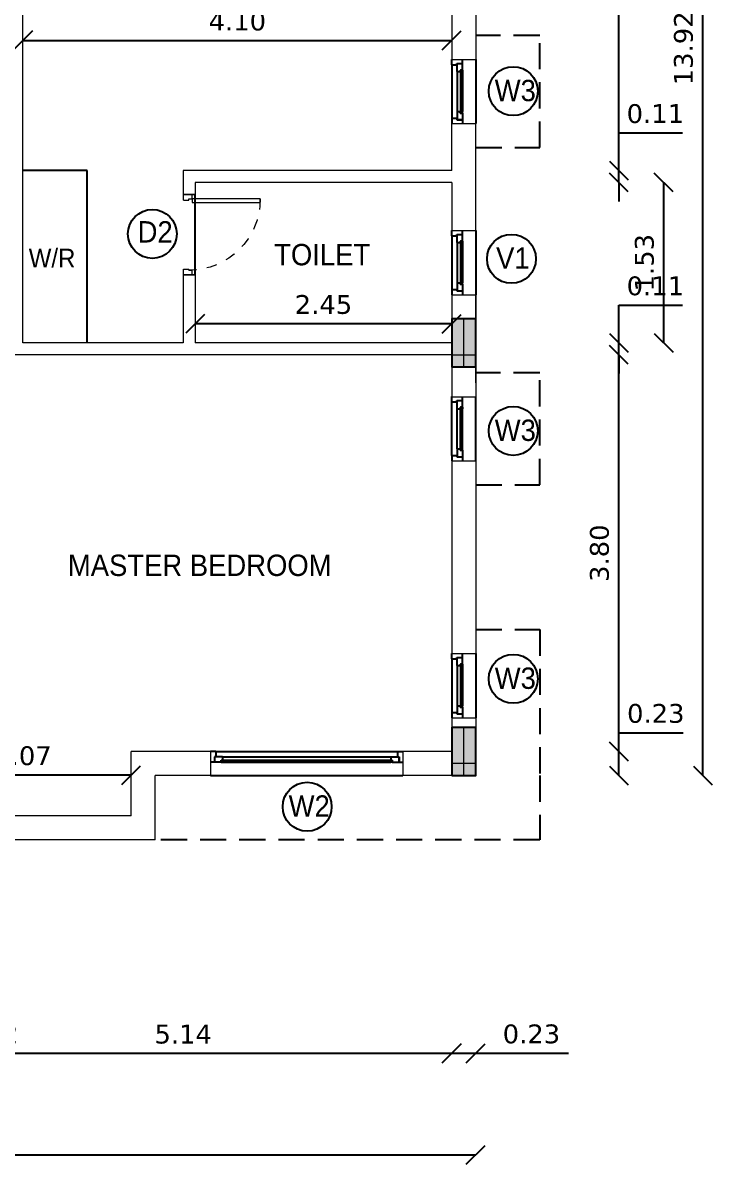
# Model space of a CAD drawing. Header units: metres. Extents: x 927 to 1109, y 805 to 891.
# Drawn here: x 1051.95 to 1058.54, y 822.79 to 833.71 of the extents above; entities that cross this region are included whole.
import ezdxf
from ezdxf.enums import TextEntityAlignment as Align

# ---------------------------------------------------------------- set-up
doc = ezdxf.new("R2010")
doc.units = ezdxf.units.M
doc.header["$MEASUREMENT"] = 0
doc.header["$PDMODE"] = 2
doc.header["$PDSIZE"] = 50
doc.linetypes.add('HIDDEN', pattern=[0.375, 0.25, -0.125])
doc.layers.get('0').update_dxf_attribs({"lineweight": 0})
doc.layers.get('Defpoints').update_dxf_attribs({"lineweight": 0})
for name, color, linetype in [('ABOVE', 250, 'HIDDEN'), ('col hat', 254, 'Continuous'), ('COLUMN', 2, 'Continuous'), ('F.COL', 5, 'Continuous'), ('LEVEL', 40, 'Continuous'), ('RAILING', 251, 'Continuous'), ('ROOM TEXT SCH', 7, 'Continuous'), ('WIN TEXT', 7, 'Continuous'), ('window', 252, 'Continuous')]:
    doc.layers.add(name, color=color, linetype=linetype)
for name, color, linetype, lineweight in [('DOOR', 8, 'Continuous', 0), ('ED', 30, 'Continuous', 0), ('wall', 7, 'Continuous', 0)]:
    doc.layers.add(name, color=color, linetype=linetype, lineweight=lineweight)
doc.styles.get("Standard").update_dxf_attribs({"font": 'verdana.ttf', "height": 0.18})
doc.styles.add('USA TEXT', font='GOTHIC.TTF', dxfattribs={"width": 0.8})
doc.dimstyles.new('ED', dxfattribs={"dimscale": 0, "dimtxt": 0.18, "dimasz": 0.18, "dimexe": 0, "dimexo": 0, "dimgap": 0.09, "dimtad": 1, "dimtoh": 1, "dimzin": 3, "dimdsep": 46, "dimtxsty": 'Standard', "dimblk": 'OBLIQUE', "dimcen": 0.09, "dimse1": 1, "dimse2": 1, "dimclrd": 251, "dimclrt": 30, "dimadec": 0, "dimazin": 0, "dimtfac": 1, "dimtmove": 0, "dimatfit": 3, "dimldrblk": 'ARCHTICK', "dimfxl": 1, "dimtolj": 1, "dimtzin": 0, "dimarcsym": 0})

# ---------------------------------------------------------------- blocks, each defined once
blk = doc.blocks.new('VEN')
at = {"layer": 'window', "color": 252}
for p, q in [((-4, 10.53), (-4, 12)), ((-1.97, 10.53), (-4, 10.53)), ((-2, 10.5), (-4, 10.5)), ((-4, 8.02), (-4, 10.5)), ((-2, 7.5), (-2, 10.5)), ((-1.97, 10), (-1.97, 10.53)), ((0, 10), (-1.97, 10)), ((0, 10), (0, 12)), ((0, 10), (0, -10)), ((-3.23, 8.02), (-4, 8.02)), ((-3.5, 8), (-4, 8)), ((-4, 8), (-4, 7.5)), ((-3.5, 7.5), (-4, 7.5)), ((-3.5, 7.5), (-3.5, 8)), ((-3.23, 8.02), (-3.23, 7.5)), ((-2, 7.5), (-3.23, 7.5)), ((-3.5, -7.5), (-4, -7.5)), ((-4, -8), (-4, -7.5)), ((-3.5, -8), (-4, -8)), ((-4, -8.02), (-4, -10.5)), ((-3.23, -8.02), (-4, -8.02)), ((-3.5, -7.5), (-3.5, -8)), ((-3.49, -8), (-3.25, -8)), ((-2, -7.5), (-3.23, -7.5)), ((-3.23, -8.02), (-3.23, -7.5)), ((-2, -7.5), (-2, -10.5)), ((-2, -10.5), (-4, -10.5)), ((-4, -10.53), (-4, -12)), ((-1.97, -10.53), (-4, -10.53)), ((0, -10), (-1.97, -10)), ((-1.97, -10), (-1.97, -10.53)), ((0, -10), (0, -12))]:
    blk.add_line(p, q, dxfattribs=at)
at = {"layer": 'window', "color": 250}
for p, q in [((-4, 7.5), (-4, -7.5)), ((-2, 7.5), (-2, -7.5))]:
    blk.add_line(p, q, dxfattribs=at)
at = {"layer": 'window', "color": 4}
for p, q in [((-3.49, 8), (-3.49, -8)), ((-3.49, 8), (-3.25, 8)), ((-3.25, 8), (-3.25, -8))]:
    blk.add_line(p, q, dxfattribs=at)
blk = doc.blocks.new('door 3')
at = {"layer": 'DOOR', "color": 252}
for p, q in [((0, 36), (0, 33.54)), ((4, 36), (4, 34.04)), ((0, 33.54), (2.5, 33.54)), ((2.5, 34.04), (4, 34.04)), ((2.5, 34.04), (2.5, 33.54)), ((0, 2.5), (0, 0)), ((0, 2.5), (2.5, 2.5)), ((2.5, 2.5), (2.5, 2)), ((2.5, 2), (4, 2)), ((4, 2), (4, 0))]:
    blk.add_line(p, q, dxfattribs=at)
at = {"layer": 'DOOR'}
blk.add_lwpolyline([(34.54, 2), (4, 2), (4, 3.5), (34.54, 3.5)], close=True, dxfattribs=at)
at = {"layer": 'DOOR', "color": 233, "linetype": 'HIDDEN'}
blk.add_arc((2.5, 2), 32.03, 0, 90, dxfattribs=at)
blk = doc.blocks.new('A$C2E3D07F4')
at = {"layer": 'col hat'}
h = blk.add_hatch(color=256, dxfattribs=at)
h.paths.add_polyline_path([(-4.5, 0), (-9, 0), (-9, -4.5), (-4.5, -4.5)])
h.paths.add_polyline_path([(-4.5, -4.5), (0, -4.5), (0, 0), (-4.5, 0)])
h.paths.add_polyline_path([(-4.5, -18), (0, -18), (0, -4.5), (-4.5, -4.5)])
h.paths.add_polyline_path([(-4.5, -4.5), (-9, -4.5), (-9, -18), (-4.5, -18)])
at = {"layer": 'COLUMN', "linetype": 'ByBlock'}
blk.add_lwpolyline([(0, 0), (-9, 0), (-9, -18), (0, -18)], close=True, dxfattribs=at)
at = {"layer": 'Defpoints', "color": 1}
for p, q in [((-4.5, 0), (-4.5, -18)), ((-9, -4.5), (0, -4.5))]:
    blk.add_line(p, q, dxfattribs=at)
blk = doc.blocks.new('fc')
at = {"layer": 'F.COL'}
h = blk.add_hatch(color=256, dxfattribs=at)
h.paths.add_polyline_path([(-4.5, 9), (-18, 9), (-18, 4.5), (-4.5, 4.5)])
h.paths.add_polyline_path([(-4.5, 4.5), (-18, 4.5), (-18, 0), (-4.5, 0)])
h.paths.add_polyline_path([(0, 4.5), (-4.5, 4.5), (-4.5, 0), (0, 0)])
h.paths.add_polyline_path([(0, 9), (-4.5, 9), (-4.5, 4.5), (0, 4.5)])
at = {"layer": 'Defpoints', "color": 1}
for p, q in [((-4.5, 0), (-4.5, 9)), ((0, 4.5), (-18, 4.5))]:
    blk.add_line(p, q, dxfattribs=at)
at = {"layer": 'F.COL'}
blk.add_lwpolyline([(-18, 9), (-18, 0), (0, 0), (0, 9)], close=True, dxfattribs=at)
blk = doc.blocks.new('_Oblique')
at = {"color": 0, "linetype": 'ByBlock', "lineweight": -2}
blk.add_line((-0.5, -0.5), (0.5, 0.5), dxfattribs=at)
blk = doc.blocks.new('*D252')
at = {"layer": 'Defpoints', "color": 0, "transparency": 16777216}
for p in [(1050.8, 825.896), (1050.915, 825.896), (1050.915, 823.853)]:
    blk.add_point(p, dxfattribs=at)
at = {"layer": 'ED', "color": 251, "lineweight": -2, "transparency": 16777216}
for p, q in [((1050.8, 823.853), (1050.62, 823.853)), ((1050.8, 823.853), (1050.915, 823.853)), ((1050.915, 823.853), (1051.985, 823.853))]:
    blk.add_line(p, q, dxfattribs=at)
at = {"layer": 'ED', "color": 251, "lineweight": -2, "transparency": 16777216, "xscale": 0.18, "yscale": 0.18, "zscale": 0.18}
blk.add_blockref('_Oblique', (1050.8, 823.853), dxfattribs=at)
at = {"layer": 'ED', "color": 251, "lineweight": -2, "transparency": 16777216, "xscale": 0.18, "yscale": 0.18, "zscale": 0.18, "rotation": 180}
blk.add_blockref('_Oblique', (1050.915, 823.853), dxfattribs=at)
at = {"layer": 'ED', "color": 30, "transparency": 16777216, "insert": (1051.63, 824.037), "char_height": 0.18, "attachment_point": 5}
blk.add_mtext('\\A1;0.12', dxfattribs=at)
blk = doc.blocks.new('_ArchTick')
at = {"color": 0, "const_width": 0.15}
blk.add_lwpolyline([(-0.5, -0.5), (0.5, 0.5)], dxfattribs=at)
blk = doc.blocks.new('*D253')
at = {"layer": 'Defpoints', "color": 0, "transparency": 16777216}
for p in [(1056.052, 826.51), (1050.915, 825.896), (1056.052, 823.853)]:
    blk.add_point(p, dxfattribs=at)
at = {"layer": 'ED', "color": 251, "lineweight": -2, "transparency": 16777216}
blk.add_line((1050.915, 823.853), (1056.052, 823.853), dxfattribs=at)
at = {"layer": 'ED', "color": 251, "lineweight": -2, "transparency": 16777216, "xscale": 0.18, "yscale": 0.18, "zscale": 0.18, "rotation": 180}
blk.add_blockref('_Oblique', (1050.915, 823.853), dxfattribs=at)
at = {"layer": 'ED', "color": 251, "lineweight": -2, "transparency": 16777216, "xscale": 0.18, "yscale": 0.18, "zscale": 0.18}
blk.add_blockref('_Oblique', (1056.052, 823.853), dxfattribs=at)
at = {"layer": 'ED', "color": 30, "transparency": 16777216, "insert": (1053.483, 824.035), "char_height": 0.18, "attachment_point": 5}
blk.add_mtext('\\A1;5.14', dxfattribs=at)
blk = doc.blocks.new('*D254')
at = {"layer": 'Defpoints', "color": 0, "transparency": 16777216}
for p in [(1056.052, 826.51), (1056.282, 826.51), (1056.282, 823.853)]:
    blk.add_point(p, dxfattribs=at)
at = {"layer": 'ED', "color": 251, "lineweight": -2, "transparency": 16777216}
for p, q in [((1056.052, 823.853), (1056.282, 823.853)), ((1056.282, 823.853), (1057.169, 823.853))]:
    blk.add_line(p, q, dxfattribs=at)
at = {"layer": 'ED', "color": 251, "lineweight": -2, "transparency": 16777216, "xscale": 0.18, "yscale": 0.18, "zscale": 0.18, "rotation": 180}
blk.add_blockref('_Oblique', (1056.052, 823.853), dxfattribs=at)
at = {"layer": 'ED', "color": 251, "lineweight": -2, "transparency": 16777216, "xscale": 0.18, "yscale": 0.18, "zscale": 0.18}
blk.add_blockref('_Oblique', (1056.282, 823.853), dxfattribs=at)
at = {"layer": 'ED', "color": 30, "transparency": 16777216, "insert": (1056.815, 824.037), "char_height": 0.18, "attachment_point": 5}
blk.add_mtext('\\A1;0.23', dxfattribs=at)
blk = doc.blocks.new('*D257')
at = {"layer": 'Defpoints', "color": 0, "transparency": 16777216}
for p in [(1050.915, 826.74), (1052.985, 826.74), (1050.915, 826.514)]:
    blk.add_point(p, dxfattribs=at)
at = {"layer": 'ED', "color": 251, "lineweight": -2, "transparency": 16777216}
blk.add_line((1052.985, 826.514), (1050.915, 826.514), dxfattribs=at)
at = {"layer": 'ED', "color": 251, "lineweight": -2, "transparency": 16777216, "xscale": 0.18, "yscale": 0.18, "zscale": 0.18, "rotation": 180}
blk.add_blockref('_Oblique', (1050.915, 826.514), dxfattribs=at)
at = {"layer": 'ED', "color": 251, "lineweight": -2, "transparency": 16777216, "xscale": 0.18, "yscale": 0.18, "zscale": 0.18}
blk.add_blockref('_Oblique', (1052.985, 826.514), dxfattribs=at)
at = {"layer": 'ED', "color": 30, "transparency": 16777216, "insert": (1051.95, 826.698), "char_height": 0.18, "attachment_point": 5}
blk.add_mtext('\\A1;2.07', dxfattribs=at)
blk = doc.blocks.new('*D189')
at = {"layer": 'Defpoints', "color": 0, "transparency": 16777216}
for p in [(1031.25, 823.534), (1056.282, 823.534), (1056.282, 822.882)]:
    blk.add_point(p, dxfattribs=at)
at = {"layer": 'ED', "color": 251, "lineweight": -2, "transparency": 16777216}
blk.add_line((1031.25, 822.882), (1056.282, 822.882), dxfattribs=at)
at = {"layer": 'ED', "color": 251, "lineweight": -2, "transparency": 16777216, "xscale": 0.18, "yscale": 0.18, "zscale": 0.18, "rotation": 180}
blk.add_blockref('_Oblique', (1031.25, 822.882), dxfattribs=at)
at = {"layer": 'ED', "color": 251, "lineweight": -2, "transparency": 16777216, "xscale": 0.18, "yscale": 0.18, "zscale": 0.18}
blk.add_blockref('_Oblique', (1056.282, 822.882), dxfattribs=at)
at = {"layer": 'ED', "color": 30, "transparency": 16777216, "insert": (1043.766, 823.066), "char_height": 0.18, "attachment_point": 5}
blk.add_mtext('\\A1;25.03', dxfattribs=at)
blk = doc.blocks.new('*D263')
at = {"layer": 'Defpoints', "color": 0, "transparency": 16777216}
for p in [(1056.052, 826.74), (1057.651, 826.74), (1056.282, 826.51)]:
    blk.add_point(p, dxfattribs=at)
at = {"layer": 'ED', "color": 251, "lineweight": -2, "transparency": 16777216}
for p, q in [((1057.651, 826.74), (1057.651, 826.92)), ((1057.651, 826.92), (1058.268, 826.92)), ((1057.651, 826.51), (1057.651, 826.74))]:
    blk.add_line(p, q, dxfattribs=at)
at = {"layer": 'ED', "color": 251, "lineweight": -2, "transparency": 16777216, "xscale": 0.18, "yscale": 0.18, "zscale": 0.18}
for p, rotation in [((1057.651, 826.74), 90), ((1057.651, 826.51), 270)]:
    blk.add_blockref('_Oblique', p, dxfattribs=dict(at, rotation=rotation))
at = {"layer": 'ED', "color": 30, "transparency": 16777216, "insert": (1058.005, 827.103), "char_height": 0.18, "attachment_point": 5}
blk.add_mtext('\\A1;0.23', dxfattribs=at)
blk = doc.blocks.new('*D264')
at = {"layer": 'Defpoints', "color": 0, "transparency": 16777216}
for p in [(1056.052, 830.535), (1057.651, 830.535), (1056.052, 826.74)]:
    blk.add_point(p, dxfattribs=at)
at = {"layer": 'ED', "color": 251, "lineweight": -2, "transparency": 16777216}
blk.add_line((1057.651, 826.74), (1057.651, 830.535), dxfattribs=at)
at = {"layer": 'ED', "color": 251, "lineweight": -2, "transparency": 16777216, "xscale": 0.18, "yscale": 0.18, "zscale": 0.18}
for p, rotation in [((1057.651, 830.535), 90), ((1057.651, 826.74), 270)]:
    blk.add_blockref('_Oblique', p, dxfattribs=dict(at, rotation=rotation))
at = {"layer": 'ED', "color": 30, "transparency": 16777216, "insert": (1057.467, 828.637), "char_height": 0.18, "attachment_point": 5, "rotation": 90}
blk.add_mtext('\\A1;3.80', dxfattribs=at)
blk = doc.blocks.new('*D265')
at = {"layer": 'Defpoints', "color": 0, "transparency": 16777216}
for p in [(1056.052, 830.65), (1057.651, 830.65), (1056.052, 830.535)]:
    blk.add_point(p, dxfattribs=at)
at = {"layer": 'ED', "color": 251, "lineweight": -2, "transparency": 16777216}
for p, q in [((1057.651, 830.65), (1057.651, 831.01)), ((1057.651, 831.01), (1058.26, 831.01)), ((1057.651, 830.535), (1057.651, 830.65)), ((1057.651, 830.535), (1057.651, 830.355))]:
    blk.add_line(p, q, dxfattribs=at)
at = {"layer": 'ED', "color": 251, "lineweight": -2, "transparency": 16777216, "xscale": 0.18, "yscale": 0.18, "zscale": 0.18}
for p, rotation in [((1057.651, 830.65), 270), ((1057.651, 830.535), 90)]:
    blk.add_blockref('_Oblique', p, dxfattribs=dict(at, rotation=rotation))
at = {"layer": 'ED', "color": 30, "transparency": 16777216, "insert": (1058.001, 831.193), "char_height": 0.18, "attachment_point": 5}
blk.add_mtext('\\A1;0.11', dxfattribs=at)
blk = doc.blocks.new('*D266')
at = {"layer": 'Defpoints', "color": 0, "transparency": 16777216}
for p in [(1056.052, 832.183), (1058.081, 832.183), (1056.052, 830.65)]:
    blk.add_point(p, dxfattribs=at)
at = {"layer": 'ED', "color": 251, "lineweight": -2, "transparency": 16777216}
blk.add_line((1058.081, 830.65), (1058.081, 832.183), dxfattribs=at)
at = {"layer": 'ED', "color": 251, "lineweight": -2, "transparency": 16777216, "xscale": 0.18, "yscale": 0.18, "zscale": 0.18}
for p, rotation in [((1058.081, 832.183), 90), ((1058.081, 830.65), 270)]:
    blk.add_blockref('_Oblique', p, dxfattribs=dict(at, rotation=rotation))
at = {"layer": 'ED', "color": 30, "transparency": 16777216, "insert": (1057.897, 831.416), "char_height": 0.18, "attachment_point": 5, "rotation": 90}
blk.add_mtext('\\A1;1.53', dxfattribs=at)
blk = doc.blocks.new('*D267')
at = {"layer": 'Defpoints', "color": 0, "transparency": 16777216}
for p in [(1056.052, 832.298), (1057.651, 832.298), (1056.052, 832.183)]:
    blk.add_point(p, dxfattribs=at)
at = {"layer": 'ED', "color": 251, "lineweight": -2, "transparency": 16777216}
for p, q in [((1057.651, 832.298), (1057.651, 832.658)), ((1057.651, 832.658), (1058.26, 832.658)), ((1057.651, 832.183), (1057.651, 832.298)), ((1057.651, 832.183), (1057.651, 832.003))]:
    blk.add_line(p, q, dxfattribs=at)
at = {"layer": 'ED', "color": 251, "lineweight": -2, "transparency": 16777216, "xscale": 0.18, "yscale": 0.18, "zscale": 0.18}
for p, rotation in [((1057.651, 832.298), 270), ((1057.651, 832.183), 90)]:
    blk.add_blockref('_Oblique', p, dxfattribs=dict(at, rotation=rotation))
at = {"layer": 'ED', "color": 30, "transparency": 16777216, "insert": (1058.001, 832.841), "char_height": 0.18, "attachment_point": 5}
blk.add_mtext('\\A1;0.11', dxfattribs=at)
blk = doc.blocks.new('*D268')
at = {"layer": 'Defpoints', "color": 0, "transparency": 16777216}
for p in [(1056.052, 835.978), (1057.651, 835.978), (1056.052, 832.298)]:
    blk.add_point(p, dxfattribs=at)
at = {"layer": 'ED', "color": 251, "lineweight": -2, "transparency": 16777216}
blk.add_line((1057.651, 832.298), (1057.651, 835.978), dxfattribs=at)
at = {"layer": 'ED', "color": 251, "lineweight": -2, "transparency": 16777216, "xscale": 0.18, "yscale": 0.18, "zscale": 0.18}
for p, rotation in [((1057.651, 835.978), 90), ((1057.651, 832.298), 270)]:
    blk.add_blockref('_Oblique', p, dxfattribs=dict(at, rotation=rotation))
at = {"layer": 'ED', "color": 30, "transparency": 16777216, "insert": (1057.467, 834.138), "char_height": 0.18, "attachment_point": 5, "rotation": 90}
blk.add_mtext('\\A1;3.68', dxfattribs=at)
blk = doc.blocks.new('*D194')
at = {"layer": 'Defpoints', "color": 0, "transparency": 16777216}
for p in [(1057.651, 840.425), (1058.455, 840.425), (1057.651, 826.51)]:
    blk.add_point(p, dxfattribs=at)
at = {"layer": 'ED', "color": 251, "lineweight": -2, "transparency": 16777216}
blk.add_line((1058.455, 826.51), (1058.455, 840.425), dxfattribs=at)
at = {"layer": 'ED', "color": 251, "lineweight": -2, "transparency": 16777216, "xscale": 0.18, "yscale": 0.18, "zscale": 0.18}
for p, rotation in [((1058.455, 840.425), 90), ((1058.455, 826.51), 270)]:
    blk.add_blockref('_Oblique', p, dxfattribs=dict(at, rotation=rotation))
at = {"layer": 'ED', "color": 30, "transparency": 16777216, "insert": (1058.271, 833.467), "char_height": 0.18, "attachment_point": 5, "rotation": 90}
blk.add_mtext('\\A1;13.92', dxfattribs=at)
blk = doc.blocks.new('*D274')
at = {"layer": 'Defpoints', "color": 0, "transparency": 16777216}
for p in [(1053.598, 830.831), (1053.598, 830.65), (1056.052, 830.65)]:
    blk.add_point(p, dxfattribs=at)
at = {"layer": 'ED', "color": 251, "lineweight": -2, "transparency": 16777216}
blk.add_line((1056.052, 830.831), (1053.598, 830.831), dxfattribs=at)
at = {"layer": 'ED', "color": 251, "lineweight": -2, "transparency": 16777216, "xscale": 0.18, "yscale": 0.18, "zscale": 0.18, "rotation": 180}
blk.add_blockref('_Oblique', (1053.598, 830.831), dxfattribs=at)
at = {"layer": 'ED', "color": 251, "lineweight": -2, "transparency": 16777216, "xscale": 0.18, "yscale": 0.18, "zscale": 0.18}
blk.add_blockref('_Oblique', (1056.052, 830.831), dxfattribs=at)
at = {"layer": 'ED', "color": 30, "transparency": 16777216, "insert": (1054.825, 831.015), "char_height": 0.18, "attachment_point": 5}
blk.add_mtext('\\A1;2.45', dxfattribs=at)
blk = doc.blocks.new('*D276')
at = {"layer": 'Defpoints', "color": 0, "transparency": 16777216}
for p in [(1056.052, 833.543), (1051.95, 833.034), (1056.052, 833.053)]:
    blk.add_point(p, dxfattribs=at)
at = {"layer": 'ED', "color": 251, "lineweight": -2, "transparency": 16777216}
blk.add_line((1051.95, 833.543), (1056.052, 833.543), dxfattribs=at)
at = {"layer": 'ED', "color": 251, "lineweight": -2, "transparency": 16777216, "xscale": 0.18, "yscale": 0.18, "zscale": 0.18, "rotation": 180}
blk.add_blockref('_Oblique', (1051.95, 833.543), dxfattribs=at)
at = {"layer": 'ED', "color": 251, "lineweight": -2, "transparency": 16777216, "xscale": 0.18, "yscale": 0.18, "zscale": 0.18}
blk.add_blockref('_Oblique', (1056.052, 833.543), dxfattribs=at)
at = {"layer": 'ED', "color": 30, "transparency": 16777216, "insert": (1054.001, 833.726), "char_height": 0.18, "attachment_point": 5}
blk.add_mtext('\\A1;4.10', dxfattribs=at)

msp = doc.modelspace()

# ---------------------------------------------------------------- linework, layer by layer
at = {"layer": 'ABOVE'}
for points in [[(1056.282, 832.517), (1056.895, 832.517), (1056.895, 833.59), (1056.282, 833.59)], [(1056.282, 829.291), (1056.895, 829.291), (1056.895, 830.364), (1056.282, 830.364)], [(1056.282, 827.906), (1056.895, 827.906), (1056.895, 826.51), (1056.895, 825.896), (1053.215, 825.896)]]:
    msp.add_lwpolyline(points, dxfattribs=at)
at = {"layer": 'LEVEL', "color": 56}
msp.add_line((1053.598, 831.301), (1053.598, 832.068), dxfattribs=at)
at = {"layer": 'RAILING'}
for p, q in [((1052.563, 832.298), (1051.95, 832.298)), ((1052.563, 830.65), (1052.563, 832.298))]:
    msp.add_line(p, q, dxfattribs=at)
at = {"layer": 'wall', "color": 1}
for p, q in [((1056.052, 835.031), (1056.052, 833.36)), ((1056.282, 835.031), (1056.282, 833.36)), ((1051.95, 830.65), (1051.95, 834.943)), ((1056.052, 833.36), (1056.282, 833.36)), ((1056.052, 832.747), (1056.282, 832.747)), ((1056.052, 832.298), (1056.052, 832.747)), ((1056.282, 831.723), (1056.282, 832.747)), ((1053.483, 832.298), (1053.483, 832.068)), ((1056.052, 832.298), (1053.483, 832.298)), ((1056.052, 832.183), (1053.598, 832.183)), ((1053.598, 832.183), (1053.598, 832.068)), ((1056.052, 832.183), (1056.052, 830.65)), ((1053.598, 832.068), (1053.483, 832.068)), ((1053.483, 832.068), (1053.483, 832.068)), ((1053.485, 832.068), (1053.598, 832.068)), ((1056.052, 831.723), (1056.282, 831.723)), ((1053.483, 831.301), (1053.483, 830.65)), ((1053.598, 831.301), (1053.483, 831.301)), ((1053.485, 831.301), (1053.598, 831.301)), ((1053.485, 831.301), (1053.598, 831.301)), ((1053.598, 831.301), (1053.598, 830.65)), ((1056.052, 831.109), (1056.282, 831.109)), ((1056.282, 830.266), (1056.282, 831.109)), ((1056.282, 831.109), (1056.282, 830.134)), ((1053.483, 830.65), (1051.95, 830.65)), ((1056.052, 830.65), (1053.598, 830.65)), ((1055.132, 830.649), (1055.132, 830.649)), ((1056.052, 830.535), (1051.835, 830.535)), ((1056.052, 830.535), (1056.052, 830.134)), ((1056.052, 830.134), (1056.282, 830.134)), ((1056.052, 829.521), (1056.052, 827.676)), ((1056.052, 829.521), (1056.282, 829.521)), ((1056.282, 829.521), (1056.282, 827.676)), ((1056.052, 827.676), (1056.282, 827.676)), ((1056.052, 827.063), (1056.052, 826.74)), ((1056.052, 827.063), (1056.282, 827.063)), ((1056.282, 827.063), (1056.282, 826.51)), ((1053.745, 826.74), (1052.985, 826.74)), ((1052.985, 826.126), (1052.985, 826.74)), ((1053.745, 826.74), (1053.745, 826.51)), ((1056.052, 826.74), (1055.585, 826.74)), ((1055.585, 826.74), (1055.585, 826.51)), ((1053.215, 825.896), (1053.215, 826.51)), ((1053.745, 826.51), (1053.215, 826.51)), ((1056.282, 826.51), (1055.585, 826.51)), ((1052.985, 826.126), (1050.915, 826.126)), ((1053.215, 825.896), (1050.57, 825.896))]:
    msp.add_line(p, q, dxfattribs=at)
at = {"layer": 'WIN TEXT', "color": 8}
for centre in [(1056.641, 833.057), (1053.188, 831.691), (1056.624, 831.453), (1056.641, 829.807), (1056.641, 827.435), (1054.669, 826.212)]:
    msp.add_circle(centre, 0.234, dxfattribs=at)
at = {"layer": 'window', "color": 252}
for p, q in [((1056.282, 833.36), (1056.282, 832.747)), ((1056.282, 831.723), (1056.282, 831.109)), ((1056.282, 829.521), (1056.282, 830.134)), ((1056.282, 827.676), (1056.282, 827.063)), ((1053.796, 826.74), (1053.745, 826.74)), ((1053.796, 826.74), (1055.534, 826.74)), ((1053.796, 826.74), (1053.796, 826.689)), ((1055.534, 826.74), (1055.534, 826.689)), ((1055.534, 826.74), (1055.585, 826.74)), ((1053.783, 826.637), (1053.745, 826.637)), ((1053.783, 826.689), (1053.783, 826.637)), ((1053.796, 826.689), (1053.783, 826.689)), ((1053.784, 826.688), (1053.784, 826.637)), ((1053.86, 826.688), (1053.784, 826.688)), ((1053.847, 826.637), (1053.784, 826.637)), ((1053.847, 826.657), (1053.847, 826.637)), ((1053.847, 826.657), (1053.86, 826.657)), ((1053.847, 826.65), (1053.847, 826.637)), ((1053.86, 826.65), (1053.847, 826.65)), ((1053.847, 826.637), (1053.86, 826.637)), ((1053.86, 826.688), (1053.86, 826.657)), ((1053.86, 826.65), (1053.86, 826.637)), ((1055.47, 826.688), (1055.547, 826.688)), ((1055.47, 826.688), (1055.47, 826.657)), ((1055.484, 826.657), (1055.47, 826.657)), ((1055.47, 826.65), (1055.483, 826.65)), ((1055.47, 826.65), (1055.47, 826.637)), ((1055.483, 826.637), (1055.47, 826.637)), ((1055.483, 826.65), (1055.483, 826.657)), ((1055.483, 826.65), (1055.483, 826.637)), ((1055.484, 826.657), (1055.484, 826.637)), ((1055.484, 826.637), (1055.547, 826.637)), ((1055.534, 826.689), (1055.548, 826.689)), ((1055.547, 826.688), (1055.547, 826.637)), ((1055.548, 826.689), (1055.548, 826.637)), ((1055.548, 826.637), (1055.585, 826.637)), ((1053.745, 826.51), (1055.585, 826.51))]:
    msp.add_line(p, q, dxfattribs=at)
at = {"layer": 'window', "color": 4}
for p, q in [((1053.847, 826.657), (1055.483, 826.657)), ((1053.847, 826.65), (1053.847, 826.657)), ((1053.847, 826.65), (1055.483, 826.65))]:
    msp.add_line(p, q, dxfattribs=at)
at = {"layer": 'window', "color": 250}
for p, q in [((1053.86, 826.688), (1055.47, 826.688)), ((1053.86, 826.637), (1055.47, 826.637))]:
    msp.add_line(p, q, dxfattribs=at)

# ---------------------------------------------------------------- block references
at = {"layer": 'COLUMN', "linetype": 'ByBlock', "xscale": 0.0255555555555556, "yscale": 0.0255555555555556, "zscale": 0.0255555555555556, "rotation": 180}
msp.add_blockref('A$C2E3D07F4', (1056.052, 826.51), dxfattribs=at)
at = {"layer": 'DOOR', "xscale": -0.0212962963073288, "yscale": 0.0212962963073288, "zscale": 0.0212962963074528, "rotation": 180}
msp.add_blockref('door 3', (1053.485, 832.068), dxfattribs=at)
at = {"layer": 'F.COL', "xscale": 0.0255555555555556, "yscale": 0.0255555555555556, "zscale": 0.0255555555555556, "rotation": 270}
msp.add_blockref('fc', (1056.052, 830.419), dxfattribs=at)
at = {"layer": 'window', "color": 14, "xscale": -0.0255555555555556, "yscale": 0.0255555555555556, "zscale": 0.0255555555555556}
for p in [(1056.052, 833.053), (1056.052, 831.416), (1056.052, 827.37)]:
    msp.add_blockref('VEN', p, dxfattribs=at)
at = {"layer": 'window', "color": 14, "xscale": 0.0255555555555556, "yscale": 0.0255555555555556, "zscale": 0.0255555555555556, "rotation": 180}
msp.add_blockref('VEN', (1056.052, 829.828), dxfattribs=at)

# ---------------------------------------------------------------- texts
at = {"layer": 'ROOM TEXT SCH', "color": 7, "style": 'USA TEXT', "width": 0.96}
for s, height, p in [('W3', 0.2044, (1056.464, 832.961)), ('D2', 0.2044, (1053.047, 831.609)), ('W/R', 0.1789, (1052.005, 831.371)), ('V1', 0.2044, (1056.477, 831.358)), ('W3', 0.2044, (1056.464, 829.711)), ('W3', 0.2044, (1056.464, 827.339)), ('W2', 0.2044, (1054.492, 826.116))]:
    msp.add_text(s, height=height, dxfattribs=at).set_placement(p)
for s, height, p in [('TOILET', 0.2044, (1054.813, 831.391)), ('MASTER BEDROOM', 0.20444, (1053.641, 828.419))]:
    msp.add_text(s, height=height, dxfattribs=at).set_placement(p, align=Align.CENTER)

# ---------------------------------------------------------------- dimensions: what is measured, and where the dimension line sits
at = {"layer": 'ED'}
for base, p1, p2, picture, middle in [((1058.4546262, 840.424601423), (1057.65115776, 826.509601421), (1057.65115776, 840.424601423), '*D194', (1058.270878719, 833.467101422)), ((1057.651, 835.978), (1056.052, 832.298), (1056.052, 835.978), '*D268', (1057.467, 834.138)), ((1057.6512, 832.2977), (1056.0517, 832.1829), (1056.0516, 832.2977), '*D267', (1058.0008, 832.8414)), ((1057.65116, 830.64956), (1056.05172, 830.5346), (1056.05172, 830.64956), '*D265', (1058.00082, 831.19325)), ((1057.65115776, 830.534601421), (1056.051720902, 826.739601421), (1056.051720902, 830.534601421), '*D264', (1057.467047619, 828.637101421)), ((1057.651, 826.74), (1056.282, 826.51), (1056.052, 826.74), '*D263', (1058.005, 827.103))]:
    dim = msp.add_linear_dim(base=base, p1=p1, p2=p2, angle=90, dimstyle='ED', override={"dimscale": 1, "dimpost": '\\X'}, dxfattribs=at)
    dim.commit()
    dim.dimension.update_dxf_attribs({"geometry": picture, "text_midpoint": middle})
for base, p1, p2, picture, middle in [((1056.052, 833.543), (1051.95, 833.034), (1056.052, 833.053), '*D276', (1054.001, 833.726)), ((1053.598, 830.831), (1056.052, 830.65), (1053.598, 830.65), '*D274', (1054.825, 831.015)), ((1050.915, 826.514), (1052.985, 826.74), (1050.915, 826.74), '*D257', (1051.95, 826.698)), ((1056.052, 823.853), (1050.915, 825.896), (1056.052, 826.51), '*D253', (1053.483, 824.035)), ((1056.282, 823.853), (1056.052, 826.51), (1056.282, 826.51), '*D254', (1056.815, 824.037)), ((1050.915054235, 823.853307603), (1050.800054235, 825.896268087), (1050.915054235, 825.896268087), '*D252', (1051.629856116, 824.037055085)), ((1056.282, 822.882), (1031.25, 823.534), (1056.282, 823.534), '*D189', (1043.766, 823.066))]:
    dim = msp.add_linear_dim(base=base, p1=p1, p2=p2, dimstyle='ED', override={"dimscale": 1, "dimpost": '\\X'}, dxfattribs=at)
    dim.commit()
    dim.dimension.update_dxf_attribs({"geometry": picture, "text_midpoint": middle})
dim = msp.add_linear_dim(base=(1058.081, 832.183), p1=(1056.052, 830.65), p2=(1056.052, 832.183), angle=90, dimstyle='ED', override={"dimscale": 1, "dimpost": '\\X'}, dxfattribs=at)
dim.commit()
dim.dimension.update_dxf_attribs({"geometry": '*D266', "text_midpoint": (1058.081, 831.416), "dimtype": 160})

doc.saveas('drawing.dxf')
